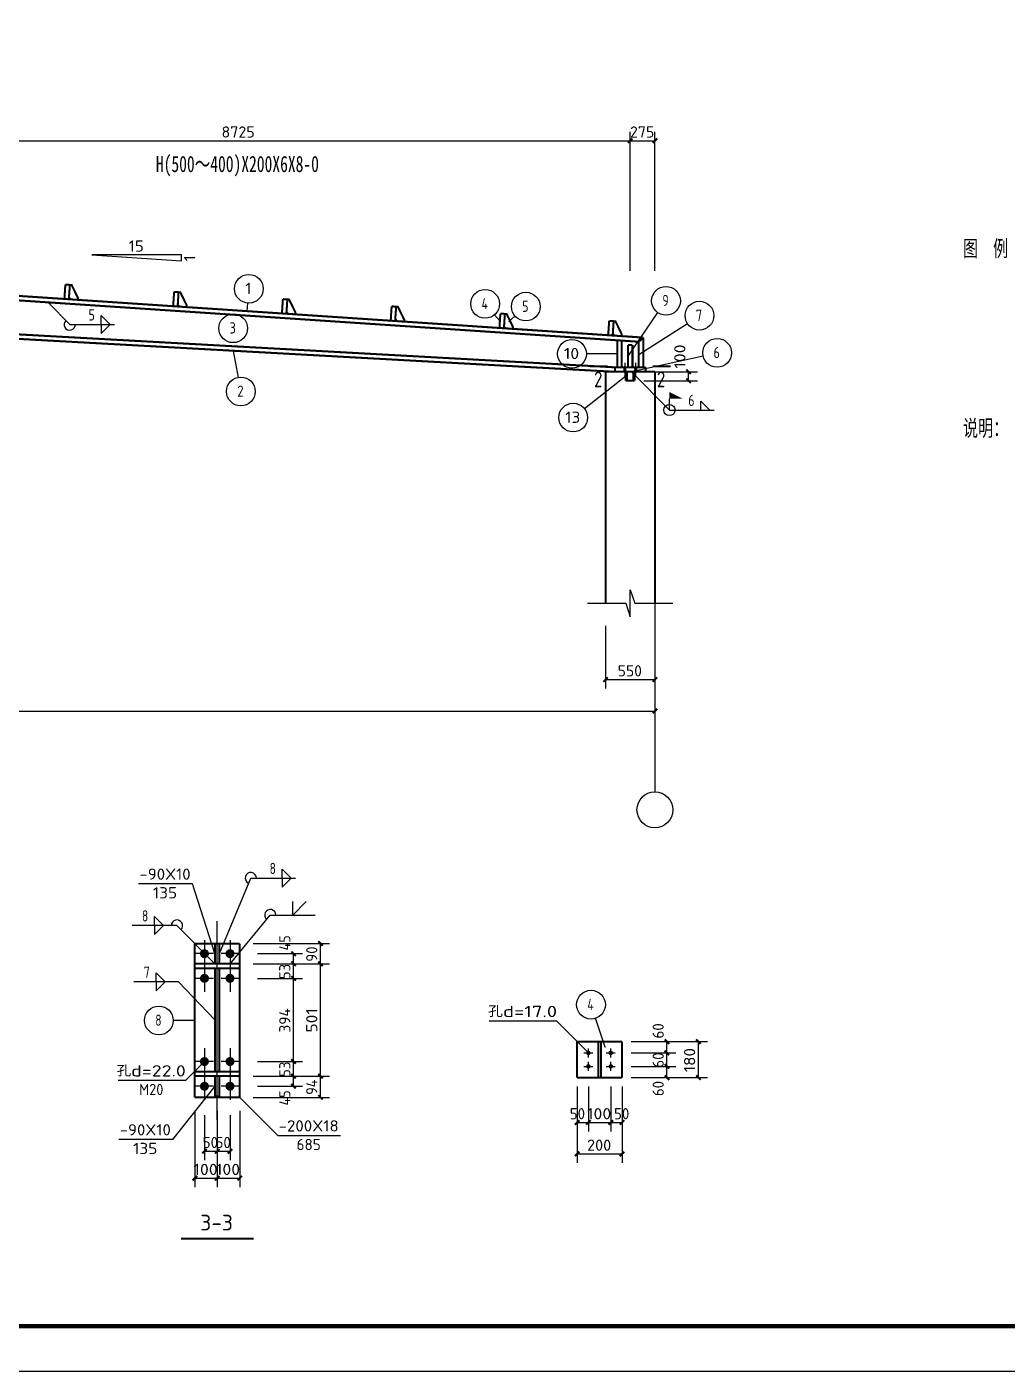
# Model space of a CAD drawing. Header units: millimetres. Extents: x 1442233 to 1526333, y -21810 to 275190.
# Drawn here: x 1468536 to 1490371, y -21810 to 8127 of the extents above; entities that cross this region are included whole.
import ezdxf
from ezdxf.enums import TextEntityAlignment as Align

# ---------------------------------------------------------------- set-up
doc = ezdxf.new("R2010")
doc.units = ezdxf.units.MM
doc.header["$LTSCALE"] = 1500
doc.linetypes.add('11', pattern=[8.75, 5, -1.25, 1.25, -1.25])
doc.linetypes.add('9', pattern=[5, 1.5, -1, 1.5, -1])
for name, color, linetype in [('1', 7, 'Continuous'), ('PUB_TITLE', 4, 'Continuous'), ('中文', 2, 'Continuous'), ('尺寸标注', 253, 'Continuous'), ('层10', 253, 'Continuous'), ('层1000', 7, 'Continuous'), ('层1002', 253, 'Continuous'), ('层1003', 253, 'Continuous'), ('层111', 253, '11'), ('层112', 253, 'Continuous'), ('层114', 2, 'Continuous'), ('层116', 1, 'Continuous'), ('层12', 2, 'Continuous'), ('层13', 2, '9'), ('层130', 253, 'Continuous'), ('层14', 2, 'Continuous'), ('折断线', 7, 'Continuous'), ('柱子', 7, 'Continuous'), ('螺栓孔标注', 253, 'Continuous'), ('钢板标注', 253, 'Continuous')]:
    doc.layers.add(name, color=color, linetype=linetype)
doc.styles.add('HZ', font='', dxfattribs={"width": 0.7, "height": 5})
doc.styles.get("Standard").update_dxf_attribs({"font": 'TSSDENG', "width": 0.75, "bigfont": 'TSSDCHN'})
doc.styles.get('HZ').set_extended_font_data('SimSun')

# ---------------------------------------------------------------- blocks, each defined once
blk = doc.blocks.new('1234')
at = {"layer": 'PUB_TITLE'}
blk.add_lwpolyline([(1825234, 779394), (1909334, 779394), (1909334, 838794), (1825234, 838794)], close=True, dxfattribs=at)
at = {"layer": 'PUB_TITLE', "const_width": 100}
blk.add_lwpolyline([(1827734, 780394), (1908334, 780394), (1908334, 837794), (1827734, 837794)], close=True, dxfattribs=at)

msp = doc.modelspace()

# ---------------------------------------------------------------- linework, layer by layer
at = {"layer": '尺寸标注'}
for p, q in [((1481976, 2691), (1481976, 5791)), ((1481976, 2691), (1481976, 5791)), ((1482526, 2691), (1482526, 5791)), ((1464526, 5591), (1481976, 5591)), ((1481976, 5591), (1482526, 5591)), ((1482276, 445), (1483476, 445)), ((1483276, 245), (1483276, 445)), ((1482276, 245), (1483476, 245)), ((1481426, -5209), (1481426, -6609)), ((1482526, -5209), (1482526, -6609)), ((1482526, -5209), (1482526, -7309)), ((1481426, -6409), (1482526, -6409)), ((1446526, -7109), (1482526, -7109)), ((1473576, -12288), (1475276, -12288)), ((1473676, -12513), (1474676, -12513)), ((1474476, -12738), (1474476, -12513)), ((1475076, -12738), (1475076, -12288)), ((1473576, -12738), (1475276, -12738)), ((1473576, -12738), (1475276, -12738)), ((1473676, -12738), (1474676, -12738)), ((1473676, -12738), (1474676, -12738)), ((1474476, -13063), (1474476, -12738)), ((1475076, -15241), (1475076, -12738)), ((1473676, -13063), (1474676, -13063)), ((1473676, -13063), (1474676, -13063)), ((1474476, -14916), (1474476, -13063)), ((1481993, -14473), (1482993, -14473)), ((1481993, -14473), (1483693, -14473)), ((1482793, -14723), (1482793, -14473)), ((1483493, -15273), (1483493, -14473)), ((1473676, -14916), (1474676, -14916)), ((1473676, -14916), (1474676, -14916)), ((1474476, -15241), (1474476, -14916)), ((1481993, -14723), (1482993, -14723)), ((1481993, -14723), (1482993, -14723)), ((1482793, -15023), (1482793, -14723)), ((1473576, -15241), (1475276, -15241)), ((1473576, -15241), (1475276, -15241)), ((1473676, -15241), (1474676, -15241)), ((1473676, -15241), (1474676, -15241)), ((1474476, -15466), (1474476, -15241)), ((1475076, -15713), (1475076, -15241)), ((1481993, -15023), (1482993, -15023)), ((1481993, -15023), (1482993, -15023)), ((1482793, -15273), (1482793, -15023)), ((1473676, -15466), (1474676, -15466)), ((1480793, -15473), (1480793, -16473)), ((1480793, -15473), (1480793, -17173)), ((1481043, -15473), (1481043, -16473)), ((1481043, -15473), (1481043, -16473)), ((1481543, -15473), (1481543, -16473)), ((1481543, -15473), (1481543, -16473)), ((1481793, -15473), (1481793, -16473)), ((1481793, -15473), (1481793, -17173)), ((1481993, -15273), (1482993, -15273)), ((1481993, -15273), (1483693, -15273)), ((1473576, -15713), (1475276, -15713)), ((1472276, -16013), (1472276, -17713)), ((1472491, -16113), (1472491, -17113)), ((1472776, -16013), (1472776, -17713)), ((1472776, -16013), (1472776, -17713)), ((1472776, -16113), (1472776, -17113)), ((1472776, -16113), (1472776, -17113)), ((1473061, -16113), (1473061, -17113)), ((1473276, -16013), (1473276, -17713)), ((1480793, -16273), (1481043, -16273)), ((1481043, -16273), (1481543, -16273)), ((1481543, -16273), (1481793, -16273)), ((1472491, -16913), (1472776, -16913)), ((1472776, -16913), (1473061, -16913)), ((1480793, -16973), (1481793, -16973)), ((1472276, -17513), (1472776, -17513)), ((1472776, -17513), (1473276, -17513))]:
    msp.add_line(p, q, dxfattribs=at)
at = {"layer": '尺寸标注', "const_width": 45}
for points in [[(1481926, 5541), (1482026, 5641)], [(1481926, 5541), (1482026, 5641)], [(1482476, 5541), (1482576, 5641)], [(1483226, 495), (1483326, 395)], [(1483226, 295), (1483326, 195)], [(1481376, -6459), (1481476, -6359)], [(1482476, -6459), (1482576, -6359)], [(1482476, -7159), (1482576, -7059)], [(1475026, -12238), (1475126, -12338)], [(1474426, -12463), (1474526, -12563)], [(1474426, -12688), (1474526, -12788)], [(1474426, -12688), (1474526, -12788)], [(1475026, -12688), (1475126, -12788)], [(1475026, -12688), (1475126, -12788)], [(1474426, -13013), (1474526, -13113)], [(1474426, -13013), (1474526, -13113)], [(1482743, -14423), (1482843, -14523)], [(1482743, -14673), (1482843, -14773)], [(1482743, -14673), (1482843, -14773)], [(1483443, -14423), (1483543, -14523)], [(1474426, -14866), (1474526, -14966)], [(1474426, -14866), (1474526, -14966)], [(1482743, -14973), (1482843, -15073)], [(1482743, -14973), (1482843, -15073)], [(1474426, -15191), (1474526, -15291)], [(1474426, -15191), (1474526, -15291)], [(1475026, -15191), (1475126, -15291)], [(1475026, -15191), (1475126, -15291)], [(1482743, -15223), (1482843, -15323)], [(1483443, -15223), (1483543, -15323)], [(1474426, -15416), (1474526, -15516)], [(1475026, -15663), (1475126, -15763)], [(1480743, -16323), (1480843, -16223)], [(1480993, -16323), (1481093, -16223)], [(1480993, -16323), (1481093, -16223)], [(1481493, -16323), (1481593, -16223)], [(1481493, -16323), (1481593, -16223)], [(1481743, -16323), (1481843, -16223)], [(1472441, -16963), (1472541, -16863)], [(1472726, -16963), (1472826, -16863)], [(1472726, -16963), (1472826, -16863)], [(1473011, -16963), (1473111, -16863)], [(1480743, -17023), (1480843, -16923)], [(1481743, -17023), (1481843, -16923)], [(1472226, -17563), (1472326, -17463)], [(1472726, -17563), (1472826, -17463)], [(1472726, -17563), (1472826, -17463)], [(1473226, -17563), (1473326, -17463)]]:
    msp.add_lwpolyline(points, dxfattribs=at)
at = {"layer": '尺寸标注', "color": 3, "const_width": 45}
for points in [[(1473276, -12738), (1472276, -12738)], [(1472276, -12738), (1472276, -12838)], [(1472276, -12838), (1473276, -12838)], [(1472726, -15141), (1472726, -12838)], [(1472826, -15141), (1472826, -12838)], [(1473276, -12838), (1473276, -12738)], [(1473276, -15141), (1472276, -15141)], [(1472276, -15141), (1472276, -15241)], [(1472276, -15241), (1473276, -15241)], [(1473276, -15241), (1473276, -15141)]]:
    msp.add_lwpolyline(points, dxfattribs=at)
at = {"layer": '层10', "color": 253}
for p, q in [((1472491, -12213), (1472491, -12813)), ((1473061, -12213), (1473061, -12813)), ((1472691, -12513), (1472291, -12513)), ((1473261, -12513), (1472861, -12513)), ((1472491, -12763), (1472491, -13363)), ((1473061, -12763), (1473061, -13363)), ((1472691, -13063), (1472291, -13063)), ((1473261, -13063), (1472861, -13063)), ((1472491, -14616), (1472491, -15216)), ((1473061, -14616), (1473061, -15216)), ((1472691, -14916), (1472291, -14916)), ((1473261, -14916), (1472861, -14916)), ((1472491, -15166), (1472491, -15766)), ((1473061, -15166), (1473061, -15766)), ((1472691, -15466), (1472291, -15466)), ((1473261, -15466), (1472861, -15466))]:
    msp.add_line(p, q, dxfattribs=at)
at = {"layer": '层10'}
for p, q in [((1481043, -14823), (1481043, -14623)), ((1481543, -14823), (1481543, -14623)), ((1480943, -14723), (1481143, -14723)), ((1481043, -15123), (1481043, -14923)), ((1481443, -14723), (1481643, -14723)), ((1481543, -15123), (1481543, -14923)), ((1480943, -15023), (1481143, -15023)), ((1481443, -15023), (1481643, -15023))]:
    msp.add_line(p, q, dxfattribs=at)
at = {"layer": '层10', "const_width": 45}
for points in [[(1481076, 565), (1481476, 565)], [(1482876, 565), (1482476, 565)], [(1471966, -18863), (1473586, -18863)]]:
    msp.add_lwpolyline(points, dxfattribs=at)
at = {"layer": '层10'}
for points, const_width in [([(1472541, -12513, 1), (1472441, -12513, 1), (1472541, -12513, 1)], 100), ([(1473111, -12513, 1), (1473011, -12513, 1), (1473111, -12513, 1)], 100), ([(1472541, -13063, 1), (1472441, -13063, 1), (1472541, -13063, 1)], 100), ([(1473111, -13063, 1), (1473011, -13063, 1), (1473111, -13063, 1)], 100), ([(1472541, -14916, 1), (1472441, -14916, 1), (1472541, -14916, 1)], 100), ([(1473111, -14916, 1), (1473011, -14916, 1), (1473111, -14916, 1)], 100), ([(1481068, -14723, 1), (1481018, -14723, 1), (1481068, -14723, 1)], 50), ([(1481568, -14723, 1), (1481518, -14723, 1), (1481568, -14723, 1)], 50), ([(1481068, -15023, 1), (1481018, -15023, 1), (1481068, -15023, 1)], 50), ([(1481568, -15023, 1), (1481518, -15023, 1), (1481568, -15023, 1)], 50), ([(1472541, -15466, 1), (1472441, -15466, 1), (1472541, -15466, 1)], 100), ([(1473111, -15466, 1), (1473011, -15466, 1), (1473111, -15466, 1)], 100)]:
    msp.add_lwpolyline(points, format="xyb", dxfattribs=dict(at, const_width=const_width))
at = {"layer": '层1000', "const_width": 45}
for points in [[(1473276, -12288), (1472276, -12288)], [(1472276, -12288), (1472276, -15713)], [(1472826, -12288), (1472726, -12288)], [(1472726, -12288), (1472726, -12738)], [(1472826, -12738), (1472826, -12288)], [(1473276, -15713), (1473276, -12288)], [(1472726, -12738), (1472826, -12738)], [(1481793, -14473), (1480793, -14473)], [(1480793, -14473), (1480793, -15273)], [(1481263, -15273), (1481263, -14473)], [(1481323, -15273), (1481323, -14473)], [(1481793, -15273), (1481793, -14473)], [(1472726, -15241), (1472826, -15241)], [(1472726, -15691), (1472726, -15241)], [(1472826, -15241), (1472826, -15691)], [(1480793, -15273), (1481793, -15273)], [(1472276, -15713), (1473276, -15713)], [(1472826, -15691), (1472726, -15691)]]:
    msp.add_lwpolyline(points, dxfattribs=at)
at = {"layer": '层1002'}
for p, q in [((1473446, 1796), (1473458, 1976)), ((1479073, 1582), (1478954, 1717)), ((1479272, 1568), (1479408, 1687)), ((1481926, 795), (1482591, 1763)), ((1482166, 830), (1483248, 1524)), ((1473131, 915), (1473244, 322)), ((1481686, 846), (1480998, 846)), ((1481976, 445), (1483599, 799)), ((1481876, 345), (1480957, -377)), ((1472276, -14001), (1471796, -14001)), ((1481418, -14598), (1481203, -13953))]:
    msp.add_line(p, q, dxfattribs=at)
at = {"layer": '层1002', "color": 7, "linetype": '11'}
msp.add_line((1472776, -16213), (1472776, -11788), dxfattribs=at)
at = {"layer": '层1002', "const_width": 10}
for points in [[(1473451, 1796, 1), (1473441, 1796, 1), (1473451, 1796, 1)], [(1479078, 1582, 1), (1479068, 1582, 1), (1479078, 1582, 1)], [(1479277, 1568, 1), (1479267, 1568, 1), (1479277, 1568, 1)], [(1473136, 915, 1), (1473126, 915, 1), (1473136, 915, 1)], [(1481691, 846, 1), (1481681, 846, 1), (1481691, 846, 1)], [(1481931, 795, 1), (1481921, 795, 1), (1481931, 795, 1)], [(1482171, 830, 1), (1482161, 830, 1), (1482171, 830, 1)], [(1481881, 345, 1), (1481871, 345, 1), (1481881, 345, 1)], [(1481981, 445, 1), (1481971, 445, 1), (1481981, 445, 1)], [(1472281, -14001, 1), (1472271, -14001, 1), (1472281, -14001, 1)], [(1481423, -14598, 1), (1481413, -14598, 1), (1481423, -14598, 1)]]:
    msp.add_lwpolyline(points, format="xyb", dxfattribs=at)
at = {"layer": '层1002'}
for centre in [(1473480, 2295), (1478744, 1958), (1479649, 1898), (1482772, 2026), (1483517, 1696), (1473131, 1415), (1480678, 846), (1483911, 867), (1473303, 8), (1480705, -574), (1481102, -13649), (1471476, -14001)]:
    msp.add_circle(centre, 320, dxfattribs=at)
at = {"layer": '层1003'}
for p, q in [((1469011, 1992), (1469490, 1498)), ((1469490, 1498), (1470490, 1498)), ((1470190, 1698), (1470390, 1498)), ((1470190, 1498), (1470190, 1698)), ((1470190, 1298), (1470390, 1498)), ((1470190, 1498), (1470190, 1298)), ((1482001, 445), (1482848, -406)), ((1482848, -406), (1482848, -156)), ((1483548, -206), (1483748, -406)), ((1483548, -406), (1483548, -206)), ((1482848, -406), (1483848, -406)), ((1474223, -10630), (1474423, -10830)), ((1474223, -10830), (1474223, -10630)), ((1472826, -12513), (1473523, -10830)), ((1473523, -10830), (1474523, -10830)), ((1474223, -11030), (1474423, -10830)), ((1474223, -10830), (1474223, -11030)), ((1474458, -11655), (1474458, -11355)), ((1474458, -11655), (1474758, -11355)), ((1473061, -12738), (1473958, -11655)), ((1473958, -11655), (1474958, -11655)), ((1471879, -11888), (1470879, -11888)), ((1471579, -11888), (1471379, -11688)), ((1471379, -11888), (1471379, -11688)), ((1471579, -11888), (1471379, -12088)), ((1471379, -11888), (1471379, -12088)), ((1472726, -12738), (1471879, -11888)), ((1471915, -13143), (1470915, -13143)), ((1471615, -13143), (1471415, -12943)), ((1471415, -13143), (1471415, -12943)), ((1471615, -13143), (1471415, -13343)), ((1471415, -13143), (1471415, -13343)), ((1472726, -13989), (1471915, -13143))]:
    msp.add_line(p, q, dxfattribs=at)
msp.add_circle((1482848, -406), 125, dxfattribs=at)
for centre, start, end in [((1469490, 1498), 134.1239, 0), ((1473523, -10830), 0, 247.5124), ((1473958, -11655), 0, 230.376), ((1471879, -11888), 314.9291, 180)]:
    msp.add_arc(centre, 125, start, end, dxfattribs=at)
for points in [[(1469011, 1992), (1469070, 1910), (1469092, 1930)], [(1482001, 445), (1482061, 364), (1482083, 385)], [(1482848, -156), (1483148, -156), (1482848, -6)], [(1472826, -12513), (1472879, -12426), (1472851, -12415)], [(1472726, -12738), (1472666, -12657), (1472645, -12678)], [(1473061, -12738), (1473137, -12671), (1473114, -12651)], [(1472726, -13989), (1472668, -13907), (1472646, -13928)]]:
    msp.add_solid(points, dxfattribs=at)
at = {"layer": '层111'}
msp.add_line((1482526, -3409), (1482526, -8909), dxfattribs=at)
at = {"layer": '层112'}
msp.add_circle((1482526, -9309), 400, dxfattribs=at)
at = {"layer": '层114'}
for p, q in [((1481856, 645), (1481856, 345)), ((1482096, 645), (1482096, 345))]:
    msp.add_line(p, q, dxfattribs=at)
at = {"layer": '层114', "color": 1, "const_width": 70}
for points in [[(1481856, 545), (1481856, 445)], [(1482096, 545), (1482096, 445)]]:
    msp.add_lwpolyline(points, dxfattribs=at)
at = {"layer": '层116', "const_width": 45}
for points in [[(1481876, 445), (1481876, 245)], [(1481906, 445), (1481906, 245)], [(1482046, 445), (1482046, 245)], [(1482076, 445), (1482076, 245)], [(1481876, 245), (1482076, 245)]]:
    msp.add_lwpolyline(points, dxfattribs=at)
at = {"layer": '层12', "const_width": 45}
for points in [[(1469393, 2387), (1469372, 2068)], [(1469493, 2381), (1469393, 2387)], [(1469471, 2061), (1469493, 2381)], [(1469674, 2088), (1469671, 2048), (1469511, 2059), (1469474, 2101), (1469493, 2381), (1469533, 2378), (1469674, 2088)], [(1471816, 2226), (1471794, 1906)], [(1471915, 2219), (1471816, 2226)], [(1471894, 1900), (1471915, 2219)], [(1472096, 1926), (1472094, 1886), (1471934, 1897), (1471897, 1940), (1471915, 2219), (1471955, 2216), (1472096, 1926)], [(1469372, 2068), (1469471, 2061)], [(1471794, 1906), (1471894, 1900)], [(1474238, 2064), (1474217, 1745)], [(1474338, 2058), (1474238, 2064)], [(1474317, 1738), (1474338, 2058)], [(1474519, 1765), (1474516, 1725), (1474357, 1736), (1474319, 1778), (1474338, 2058), (1474378, 2055), (1474519, 1765)], [(1476661, 1903), (1476640, 1583)], [(1476761, 1896), (1476661, 1903)], [(1476739, 1577), (1476761, 1896)], [(1476942, 1603), (1476939, 1563), (1476779, 1574), (1476742, 1617), (1476761, 1896), (1476801, 1893), (1476942, 1603)], [(1474217, 1745), (1474317, 1738)], [(1476640, 1583), (1476739, 1577)], [(1479083, 1741), (1479062, 1422)], [(1479183, 1735), (1479083, 1741)], [(1479162, 1415), (1479183, 1735)], [(1479364, 1442), (1479362, 1402), (1479202, 1413), (1479165, 1455), (1479183, 1735), (1479223, 1732), (1479364, 1442)], [(1481506, 1580), (1481485, 1260)], [(1481606, 1573), (1481506, 1580)], [(1481585, 1254), (1481606, 1573)], [(1481787, 1280), (1481784, 1240), (1481624, 1251), (1481587, 1294), (1481606, 1573), (1481646, 1570), (1481787, 1280)], [(1479062, 1422), (1479162, 1415)], [(1481485, 1260), (1481585, 1254)]]:
    msp.add_lwpolyline(points, dxfattribs=at)
at = {"layer": '层14', "const_width": 45}
for points in [[(1482266, 1208), (1482166, 1115)], [(1482266, 545), (1482266, 1208)], [(1481686, 545), (1481686, 1147)], [(1481686, 1147), (1481786, 1140)], [(1481786, 1140), (1481786, 545)], [(1482026, 1045), (1481926, 1045)], [(1481926, 1045), (1481926, 545)], [(1482026, 545), (1482026, 1045)], [(1482166, 1115), (1482166, 545)], [(1482316, 545), (1481636, 545)], [(1481636, 545), (1481636, 445)], [(1481636, 445), (1482316, 445)], [(1481786, 545), (1481686, 545)], [(1481926, 545), (1482026, 545)], [(1482166, 545), (1482266, 545)], [(1482316, 445), (1482316, 545)]]:
    msp.add_lwpolyline(points, dxfattribs=at)
at = {"layer": '折断线'}
msp.add_lwpolyline([(1481026, -4710), (1481876, -4710), (1481976, -5010), (1481976, -4410), (1482076, -4710), (1482926, -4710)], dxfattribs=at)
at = {"layer": '柱子', "color": 3, "const_width": 45}
for points in [[(1464626, 2384), (1482266, 1208)], [(1464626, 2284), (1482166, 1115)], [(1464626, 1484), (1481636, 545)], [(1464626, 1384), (1481636, 445)], [(1482526, 445), (1481426, 445)], [(1481426, 445), (1481426, 445)], [(1481426, -4710), (1481426, 445)], [(1481426, -4710), (1481426, 445)], [(1482526, 445), (1482526, 445)], [(1482526, -4710), (1482526, 445)], [(1482526, -4710), (1482526, 445)]]:
    msp.add_lwpolyline(points, dxfattribs=at)
at = {"layer": '螺栓孔标注'}
for p, q in [((1480337, -14015), (1478837, -14015)), ((1481043, -14723), (1480337, -14015)), ((1472491, -14916), (1472066, -15339)), ((1472066, -15339), (1470566, -15339))]:
    msp.add_line(p, q, dxfattribs=at)
at = {"layer": '螺栓孔标注', "const_width": 10}
for points in [[(1472496, -14916, 1), (1472486, -14916, 1), (1472496, -14916, 1)], [(1481048, -14723, 1), (1481038, -14723, 1), (1481048, -14723, 1)]]:
    msp.add_lwpolyline(points, format="xyb", dxfattribs=at)
at = {"layer": '螺栓孔标注'}
msp.add_3dface([(1471982, 3051), (1469982, 3051), (1471982, 2917)], dxfattribs=at)
at = {"layer": '钢板标注'}
for p, q in [((1472223, -10957), (1471023, -10957)), ((1472726, -12513), (1472223, -10957)), ((1472726, -15466), (1471783, -16651)), ((1473276, -15713), (1474123, -16564)), ((1471783, -16651), (1470583, -16651)), ((1474123, -16564), (1475523, -16564))]:
    msp.add_line(p, q, dxfattribs=at)
at = {"layer": '钢板标注', "const_width": 10}
for points in [[(1472731, -12513, 1), (1472721, -12513, 1), (1472731, -12513, 1)], [(1472731, -15466, 1), (1472721, -15466, 1), (1472731, -15466, 1)], [(1473281, -15713, 1), (1473271, -15713, 1), (1473281, -15713, 1)]]:
    msp.add_lwpolyline(points, format="xyb", dxfattribs=at)

# ---------------------------------------------------------------- block references
at = {"layer": '1'}
msp.add_blockref('1234', (-383001, -801204), dxfattribs=at)

# ---------------------------------------------------------------- texts
at = {"layer": '中文', "style": 'HZ', "width": 0.669379}
msp.add_text('H(500～400)X200X6X8-0', height=361.25, dxfattribs=at).set_placement((1471410, 4894), (1475041, 4894), align=Align.FIT)
at = {"layer": '尺寸标注'}
for s, width, p, p2 in [('8725', 1.040003, (1472871, 5661), (1473611, 5661)), ('275', 1.040005, (1481971, 5661), (1482511, 5661)), ('550', 1.040005, (1481696, -6339), (1482236, -6339)), ('50', 1.040007, (1480629, -16203), (1480969, -16203)), ('100', 1.123205, (1481013, -16203), (1481553, -16203)), ('50', 1.03997, (1481615, -16203), (1481955, -16203)), ('50', 1.040007, (1472454, -16843), (1472794, -16843)), ('50', 1.040007, (1472739, -16843), (1473079, -16843)), ('200', 1.040005, (1481013, -16903), (1481553, -16903)), ('100', 1.123205, (1472246, -17443), (1472786, -17443)), ('100', 1.123205, (1472746, -17443), (1473286, -17443))]:
    msp.add_text(s, height=250, dxfattribs=dict(at, width=width)).set_placement(p, p2, align=Align.FIT)
for s, width, p, p2 in [('100', 1.12318, (1483206, 515), (1483206, 1055)), ('45', 1.03997, (1474406, -12443), (1474406, -12103)), ('90', 1.03997, (1475006, -12693), (1475006, -12353)), ('53', 1.03997, (1474406, -13081), (1474406, -12741)), ('394', 1.021119, (1474406, -14269), (1474406, -13729)), ('501', 1.248034, (1475006, -14269), (1475006, -13729)), ('60', 1.040045, (1482723, -14403), (1482723, -14063)), ('180', 1.12323, (1483423, -15153), (1483423, -14613)), ('53', 1.03997, (1474406, -15258), (1474406, -14918)), ('60', 1.040045, (1482723, -15053), (1482723, -14713)), ('94', 1.010329, (1475006, -15657), (1475006, -15317)), ('60', 1.03997, (1482723, -15687), (1482723, -15347)), ('45', 1.03997, (1474406, -15896), (1474406, -15556))]:
    msp.add_text(s, height=250, rotation=90, dxfattribs=dict(at, width=width)).set_placement(p, p2, align=Align.FIT)
at = {"layer": '层10'}
for s, width, p, p2 in [('2', 1.002865, (1481168, 101), (1481357, 101)), ('2', 1.002865, (1482568, 101), (1482757, 101)), ('3-3', 0.902622, (1472398, -18678), (1473127, -18678))]:
    msp.add_text(s, height=350, dxfattribs=dict(at, width=width)).set_placement(p, p2, align=Align.FIT)
at = {"layer": '层1002'}
for s, width, p, p2 in [('1', 2.912051, (1473400, 2178), (1473540, 2178)), ('9', 1.12002, (1482692, 1909), (1482832, 1909)), ('4', 0.970684, (1478664, 1840), (1478804, 1840)), ('5', 1.040018, (1479569, 1780), (1479709, 1780)), ('7', 1.040018, (1483437, 1579), (1483577, 1579)), ('3', 1.040018, (1473051, 1297), (1473191, 1297)), ('10', 1.178675, (1480498, 728), (1480838, 728)), ('6', 1.119922, (1483831, 750), (1483971, 750)), ('2', 1.040018, (1473223, -110), (1473363, -110)), ('13', 1.178675, (1480525, -692), (1480865, -692)), ('4', 0.970684, (1481022, -13767), (1481162, -13767)), ('8', 1.040018, (1471396, -14118), (1471536, -14118))]:
    msp.add_text(s, height=250, dxfattribs=dict(at, width=width)).set_placement(p, p2, align=Align.FIT)
at = {"layer": '层1003'}
for s, width, p, p2 in [('5', 1.040018, (1469910, 1588), (1470050, 1588)), ('6', 1.12002, (1483268, -316), (1483408, -316)), ('8', 1.040018, (1473943, -10740), (1474083, -10740)), ('8', 1.040018, (1471099, -11798), (1471239, -11798)), ('7', 1.040018, (1471135, -13053), (1471275, -13053))]:
    msp.add_text(s, height=250, dxfattribs=dict(at, width=width)).set_placement(p, p2, align=Align.FIT)
at = {"layer": '层13', "style": 'HZ', "width": 0.649217}
msp.add_text('图  例', height=361.2, dxfattribs=at).set_placement((1489388, 3013), (1490394, 3013), align=Align.FIT)
at = {"layer": '层130', "style": 'HZ', "width": 0.649217}
msp.add_text('说明：', height=361.2, dxfattribs=at).set_placement((1489388, -987), (1490394, -987), align=Align.FIT)
at = {"layer": '螺栓孔标注'}
for s, width, p, p2 in [('15', 1.178675, (1470802, 3121), (1471142, 3121)), ('孔d=17.0', 1.222588, (1478807, -13925), (1480347, -13925)), ('孔d=22.0', 1.186363, (1470536, -15249), (1472076, -15249)), ('M20', 0.968258, (1471036, -15664), (1471576, -15664))]:
    msp.add_text(s, height=250, dxfattribs=dict(at, width=width)).set_placement(p, p2, align=Align.FIT)
at = {"layer": '螺栓孔标注', "width": 2.912305}
msp.add_text('1', height=250, rotation=90, dxfattribs=at).set_placement((1472287, 2904), (1472287, 3044), align=Align.FIT)
at = {"layer": '钢板标注'}
for s, width, p, p2 in [('-90X10', 1.02206, (1471043, -10867), (1472183, -10867)), ('135', 1.12318, (1471343, -11282), (1471883, -11282)), ('-90X10', 1.022071, (1470603, -16561), (1471743, -16561)), ('-200X18', 1.024708, (1474143, -16474), (1475483, -16474)), ('135', 1.123205, (1470903, -16976), (1471443, -16976)), ('685', 1.040005, (1474543, -16889), (1475083, -16889))]:
    msp.add_text(s, height=250, dxfattribs=dict(at, width=width)).set_placement(p, p2, align=Align.FIT)

doc.saveas('drawing.dxf')
